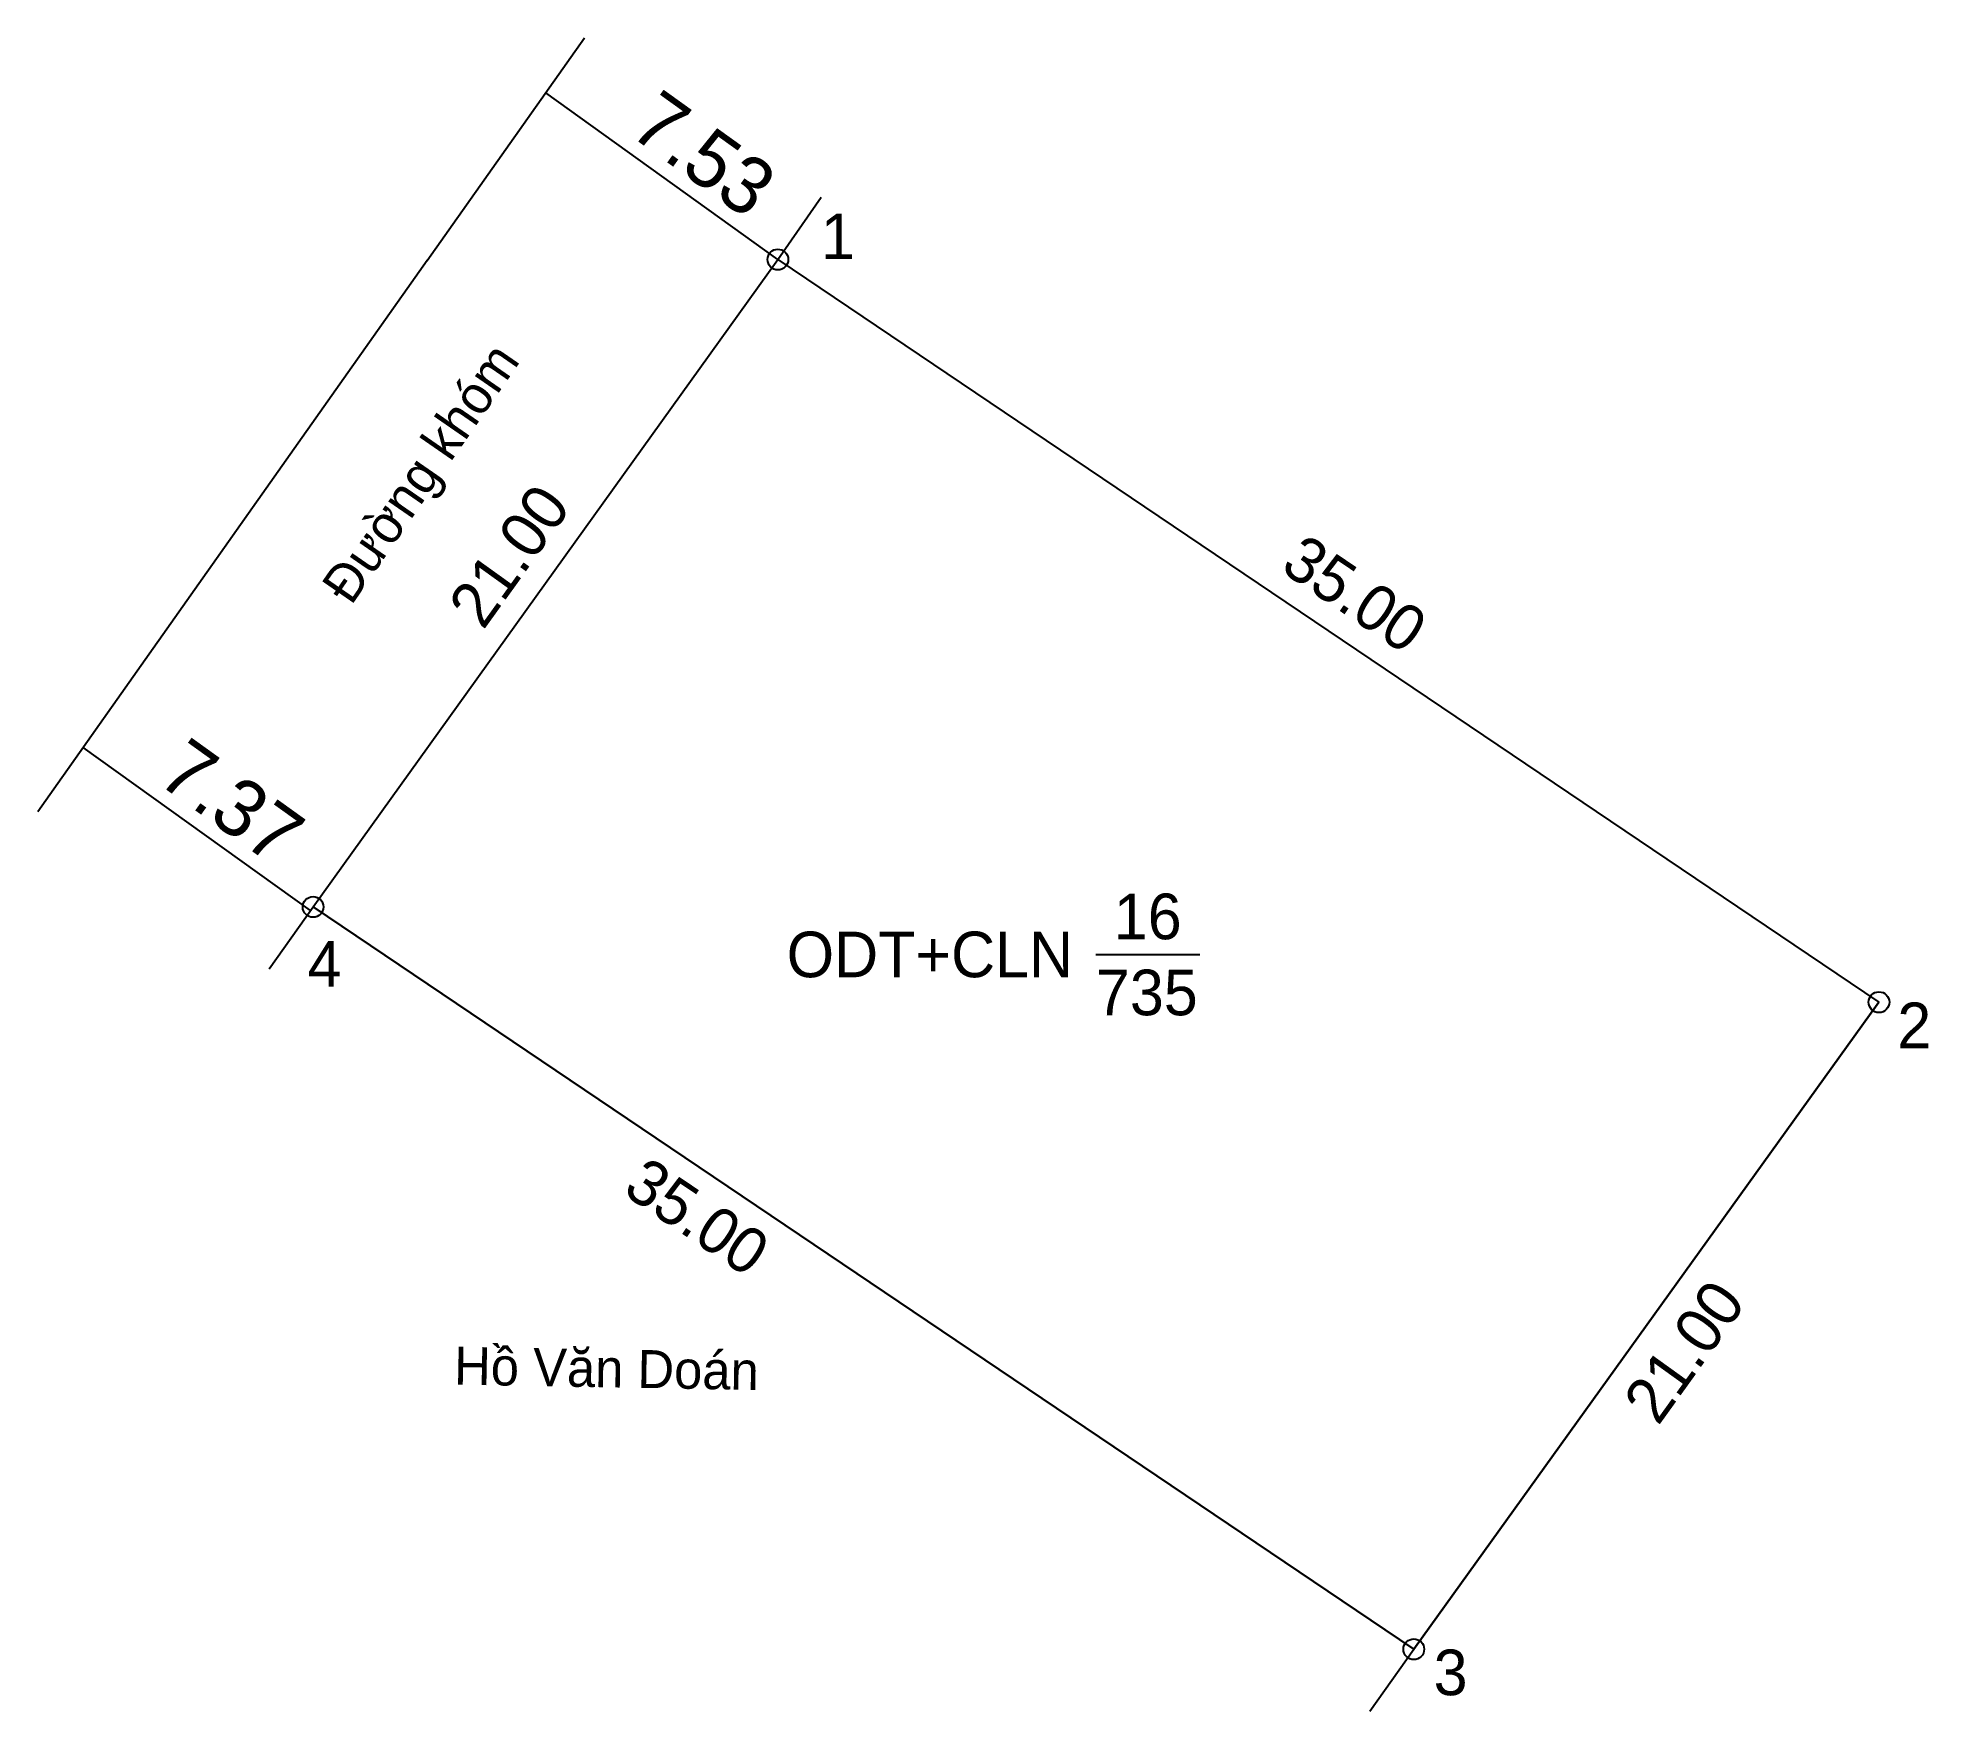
# Model space of a CAD drawing. Extents: x 535899.6 to 535949.4, y 1839317 to 1839361.1.
import ezdxf

# ---------------------------------------------------------------- set-up
doc = ezdxf.new("R2010")
doc.units = 0
for name, color, linetype in [('CanhThua', 7, 'Continuous'), ('ChieuDaiCanhThua', 7, 'Continuous'), ('Level 1', 7, 'Continuous'), ('Level 10', 7, 'Continuous'), ('Level 16', 7, 'Continuous'), ('MocDinhThua', 7, 'Continuous'), ('NhanDiaChinhThua', 7, 'Continuous'), ('SoHieuDinhThua', 7, 'Continuous')]:
    doc.layers.add(name, color=color, linetype=linetype)

msp = doc.modelspace()

# ---------------------------------------------------------------- linework, layer by layer
at = {"layer": 'CanhThua'}
for p, q in [((535906.88, 1839338.24), (535919.13, 1839355.3)), ((535919.13, 1839355.3), (535948.15, 1839335.73)), ((535935.89, 1839318.68), (535906.88, 1839338.24)), ((535948.15, 1839335.73), (535935.89, 1839318.68))]:
    msp.add_line(p, q, dxfattribs=at)
at = {"layer": 'Level 10'}
for p, q in [((535909.89, 1839355.27), (535914.034, 1839361.142)), ((535919.132, 1839355.302), (535913.013, 1839359.696)), ((535919.13, 1839355.3), (535920.272, 1839356.942)), ((535909.89, 1839355.27), (535899.625, 1839340.746)), ((535906.88, 1839338.24), (535919.13, 1839355.3)), ((535919.13, 1839355.3), (535948.15, 1839335.73)), ((535906.809, 1839338.142), (535900.823, 1839342.44)), ((535905.725, 1839336.612), (535906.88, 1839338.24)), ((535906.88, 1839338.24), (535935.89, 1839318.68)), ((535935.89, 1839318.68), (535948.15, 1839335.73)), ((535934.734, 1839317.047), (535935.89, 1839318.68))]:
    msp.add_line(p, q, dxfattribs=at)
at = {"layer": 'MocDinhThua'}
for centre in [(535919.13, 1839355.3), (535906.88, 1839338.24), (535948.15, 1839335.73), (535935.89, 1839318.68)]:
    msp.add_circle(centre, 0.273, dxfattribs=at)
at = {"layer": 'NhanDiaChinhThua'}
msp.add_line((535927.513, 1839336.988), (535930.248, 1839336.988), dxfattribs=at)

# ---------------------------------------------------------------- texts
at = {"layer": 'ChieuDaiCanhThua'}
for s, rotation, p in [('21.00', 54.3196, (535911.362, 1839345.513)), ('35.00', 326.0058, (535932.335, 1839347.12)), ('35.00', 326.0058, (535915.003, 1839330.706)), ('21.00', 54.2815, (535942.328, 1839324.545))]:
    msp.add_text(s, height=1.2023, rotation=rotation, dxfattribs=at).set_placement(p)
at = {"layer": 'Level 1'}
for s, p in [('7.53', (535915.16, 1839358.616)), ('7.37', (535902.719, 1839341.541))]:
    msp.add_text(s, height=1.5, rotation=324.3196, dxfattribs=at).set_placement(p)
at = {"layer": 'Level 16'}
for s, height, rotation, p in [('Đường khóm', 1, 55.3259, (535907.883, 1839346.161)), ('Hồ Văn Doán', 1.00002, 358.9852, (535910.591, 1839325.653))]:
    msp.add_text(s, height=height, rotation=rotation, dxfattribs=at).set_placement(p)
at = {"layer": 'NhanDiaChinhThua'}
for s, p in [('16', (535927.984, 1839337.389)), ('ODT+CLN', (535919.362, 1839336.387)), ('735', (535927.513, 1839335.385))]:
    msp.add_text(s, height=1.2023, dxfattribs=at).set_placement(p)
at = {"layer": 'SoHieuDinhThua'}
for s, p in [('1', (535920.264, 1839355.31)), ('4', (535906.734, 1839336.139)), ('2', (535948.634, 1839334.518)), ('3', (535936.413, 1839317.468))]:
    msp.add_text(s, height=1.202, dxfattribs=at).set_placement(p)

doc.saveas('drawing.dxf')
